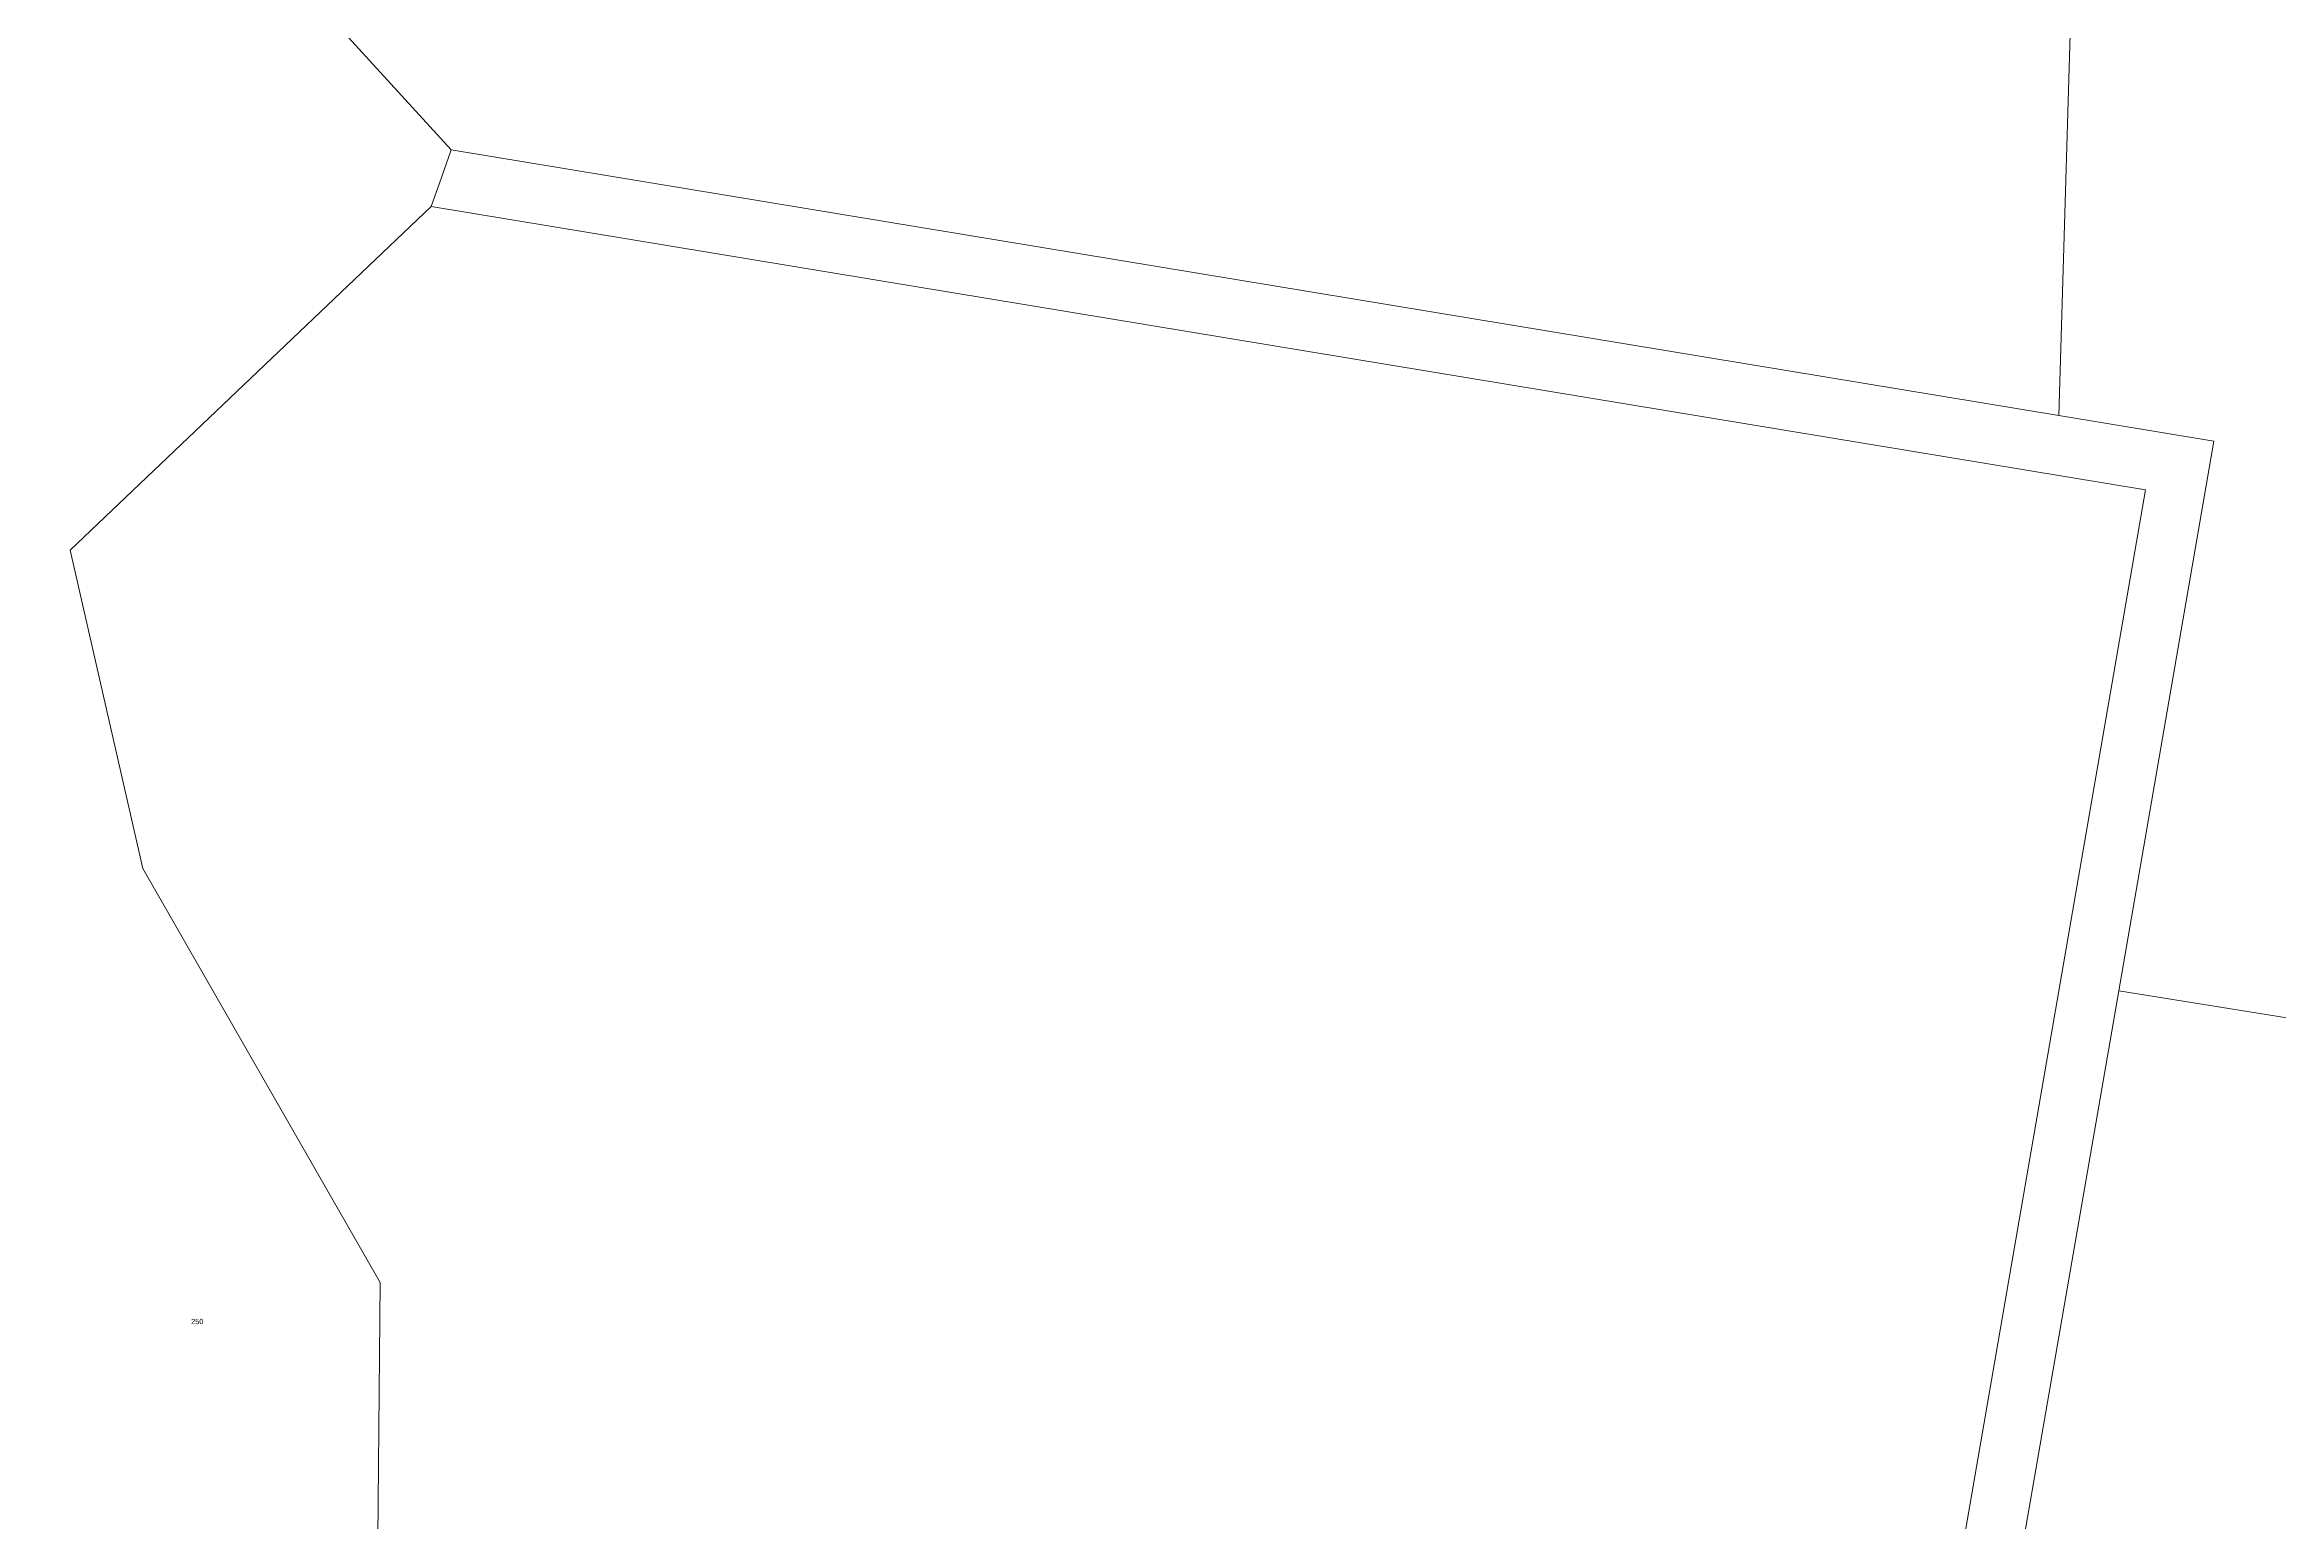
# Model space of a CAD drawing. Header units: metres. Extents: x 234668 to 239817, y 6157151 to 6160743.
# Drawn here: x 235062 to 235825, y 6158664 to 6159168 of the extents above; entities that cross this region are included whole.
import ezdxf

# ---------------------------------------------------------------- set-up
doc = ezdxf.new("R2010")
doc.units = ezdxf.units.M
doc.layers.add('Cadastre Land Parcels_SP_EXT', color=8, linetype='Continuous', lineweight=5)
doc.layers.add('Cadastre Roads_SP_EXT', color=8, linetype='Continuous', lineweight=5)
doc.styles.get("Standard").update_dxf_attribs({"font": 'arial.ttf'})

msp = doc.modelspace()

# ---------------------------------------------------------------- linework, layer by layer
at = {"layer": 'Cadastre Land Parcels_SP_EXT', "linetype": 'Continuous'}
for points in [[(236691.73, 6160421.53), (236460.18, 6160457.11), (235935.98, 6160636.64), (235817.24, 6160714.4), (235649.91, 6160743.25), (235609.77, 6160512.14), (235575.81, 6160316.65), (235469.99, 6160333.28), (235179, 6160378.99), (235175.81, 6160359.13), (235010.69, 6159340.77), (235201.05, 6159132.51), (235749.78, 6159041.89), (235760.08, 6159386.49), (235633.06, 6159462.46), (235765.16, 6159797.9), (235563.59, 6160240.69), (235629.59, 6160325.41), (235660.42, 6160424.67), (235693.13, 6160464.25), (235749.87, 6160510.62), (236674.05, 6160314.44), (236691.73, 6160421.53)], [(235779.4, 6159016.53), (235194.17, 6159113.21), (235070.96, 6158995.86), (235095.83, 6158887.21), (235176.84, 6158745.86), (235175.77, 6158633.36), (235261.41, 6158573.53), (235375.78, 6158573.7), (235480.91, 6158544.41), (235600.97, 6158524.99), (235688.37, 6158490.19), (235779.4, 6159016.53)], [(236096.02, 6158379.62), (236163.45, 6158766.39), (236166.13, 6158781.9), (235770.27, 6158845.5), (235707.39, 6158482.63), (235882, 6158413.02), (236096.02, 6158379.62)]]:
    msp.add_lwpolyline(points, close=True, dxfattribs=at)
msp.add_lwpolyline([(235760.08, 6159386.49), (235749.78, 6159041.89), (235802.68, 6159033.08), (235770.27, 6158845.5), (236166.13, 6158781.9), (236163.45, 6158766.39), (236315.86, 6158741.88), (236414.65, 6159357.6)], dxfattribs=at)
at = {"layer": 'Cadastre Roads_SP_EXT', "linetype": 'Continuous'}
msp.add_lwpolyline([(235749.78, 6159041.89), (235201.05, 6159132.51), (235197.71, 6159123.15), (235194.17, 6159113.21), (235779.4, 6159016.53), (235688.37, 6158490.19), (235696.4, 6158486.99), (235707.39, 6158482.63), (235770.27, 6158845.5), (235802.68, 6159033.08), (235749.78, 6159041.89)], close=True, dxfattribs=at)

# ---------------------------------------------------------------- texts
at = {"layer": 'Cadastre Land Parcels_SP_EXT'}
msp.add_text('250', height=1.8, dxfattribs=at).set_placement((235112.28, 6158731.7))

doc.saveas('drawing.dxf')
